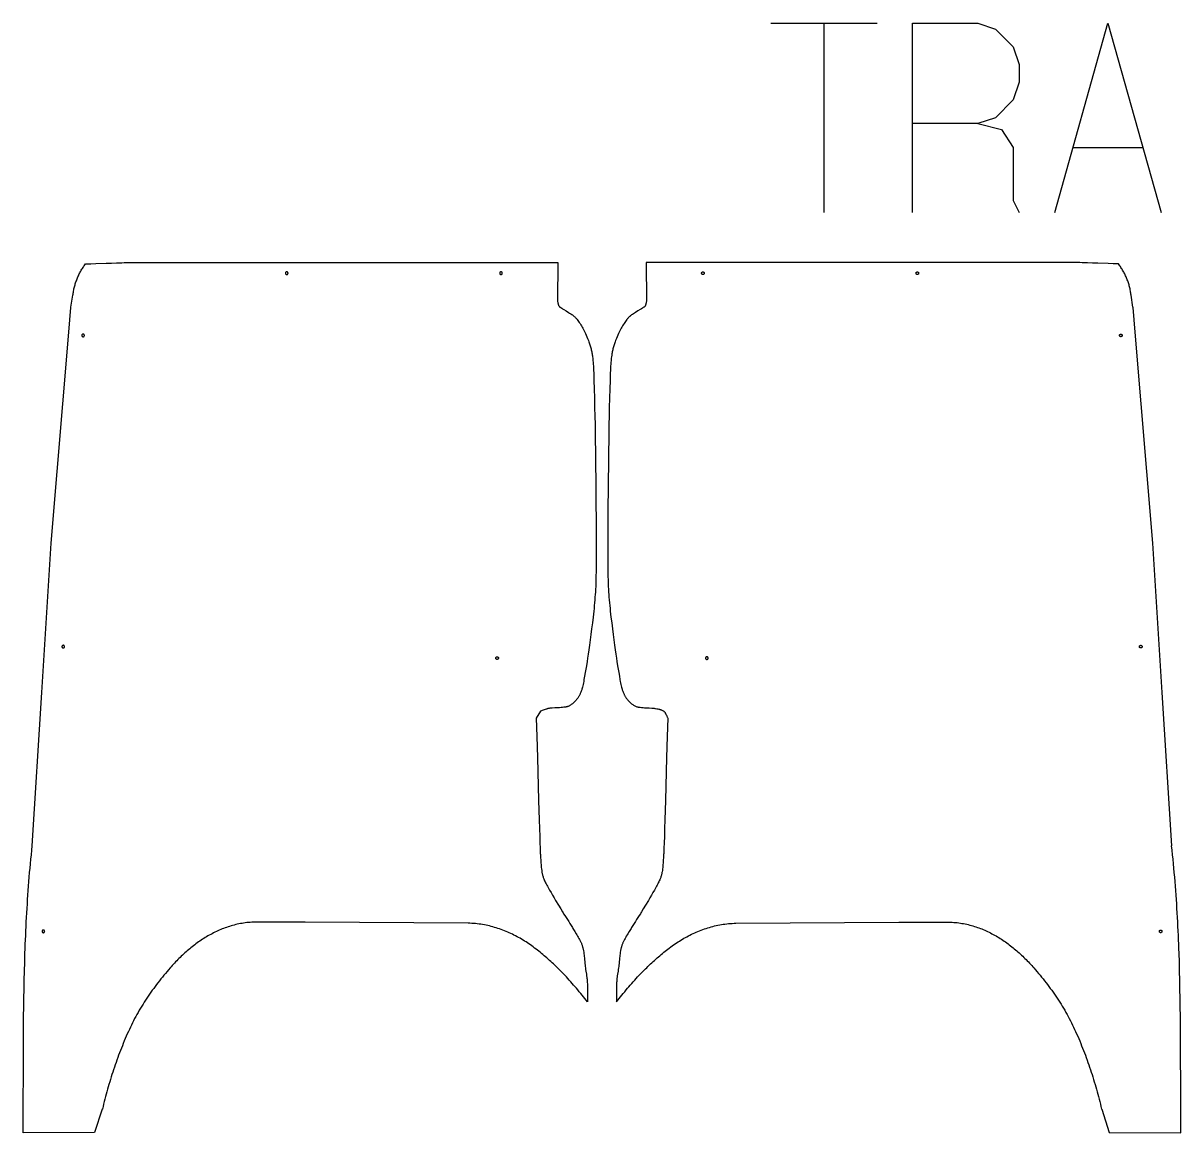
# Model space of a CAD drawing. Extents: x 149 to 7488, y 13 to 7902.
# Drawn here: x 540 to 2288, y 1895 to 3571 of the extents above; entities that cross this region are included whole.
import ezdxf

# ---------------------------------------------------------------- set-up
doc = ezdxf.new("R2010")
doc.units = 0
doc.layers.add('Default Layer', color=1, linetype='CONTINUOUS')

msp = doc.modelspace()

# ---------------------------------------------------------------- linework, layer by layer
at = {"layer": 'Default Layer'}
for points in [[(1668.9, 3571), (1829.7, 3571)], [(1749.3, 3571), (1749.3, 3285.2)], [(1883.2, 3285.2), (1883.2, 3571), (1981.5, 3571), (2008.3, 3562), (2035.1, 3535.2), (2044, 3508.5), (2044, 3481.7), (2035.1, 3454.9), (2008.3, 3428.1), (1981.5, 3419.2), (1883.2, 3419.2)], [(2097.6, 3285.2), (2177.9, 3571), (2258.3, 3285.2)], [(1981.5, 3419.2), (2017.2, 3410.2), (2035.1, 3383.4), (2035.1, 3303.1), (2044, 3285.2)], [(2124.4, 3383.4), (2231.5, 3383.4)]]:
    msp.add_lwpolyline(points, dxfattribs=at)
for points in [[(1392.2, 2092.8), (1390.2, 2095.4), (1388.2, 2098.1), (1386.2, 2100.6), (1384.2, 2103.2), (1382.1, 2105.8), (1380, 2108.3), (1377.9, 2110.9), (1375.8, 2113.4), (1373.7, 2115.9), (1371.5, 2118.4), (1369.4, 2120.9), (1367.2, 2123.4), (1364.9, 2125.8), (1362.7, 2128.3), (1360.5, 2130.7), (1358.2, 2133.1), (1354.5, 2137), (1350.7, 2140.8), (1348.8, 2142.7), (1346.9, 2144.6), (1345, 2146.5), (1343, 2148.3), (1341.1, 2150.2), (1339.1, 2152), (1337.2, 2153.8), (1335.2, 2155.6), (1333.2, 2157.4), (1331.2, 2159.2), (1329.2, 2161), (1327.2, 2162.7), (1325.1, 2164.4), (1323.1, 2166.1), (1321, 2167.8), (1318.9, 2169.5), (1316.8, 2171.1), (1314.7, 2172.7), (1312.6, 2174.3), (1310.5, 2175.9), (1308.3, 2177.4), (1306.2, 2179), (1304, 2180.5), (1301.8, 2181.9), (1299.6, 2183.4), (1297.4, 2184.8), (1295.1, 2186.2), (1292.9, 2187.5), (1290.6, 2188.9), (1288.3, 2190.2), (1286, 2191.4), (1283.7, 2192.7), (1281.4, 2193.9), (1279.1, 2195), (1276.7, 2196.2), (1274.3, 2197.3), (1271.9, 2198.3), (1269.5, 2199.4), (1267.1, 2200.4), (1264.7, 2201.3), (1262.2, 2202.2), (1259.7, 2203.1), (1257.2, 2204), (1254.7, 2204.8), (1252.2, 2205.5), (1249.7, 2206.3), (1247.1, 2206.9), (1244.5, 2207.6), (1241.9, 2208.2), (1239.3, 2208.7), (1236.7, 2209.2), (1234, 2209.7), (1231.4, 2210.1), (1228.7, 2210.5), (1226, 2210.8), (1223.2, 2211.1), (1220.5, 2211.3), (1217.7, 2211.5), (1214.9, 2211.6), (1212.1, 2211.7), (1212.1, 2212), (966.2, 2213.5), (895.5, 2213.5), (893, 2213.5), (890.5, 2213.4), (888, 2213.4), (885.5, 2213.2), (883, 2213), (880.6, 2212.8), (878.1, 2212.6), (875.7, 2212.2), (873.3, 2211.9), (870.9, 2211.5), (868.5, 2211.1), (866.1, 2210.6), (863.7, 2210.1), (861.4, 2209.6), (859.1, 2209), (856.7, 2208.3), (854.4, 2207.7), (852.1, 2207), (849.9, 2206.3), (847.6, 2205.5), (845.4, 2204.7), (843.1, 2203.8), (840.9, 2203), (838.7, 2202.1), (836.5, 2201.1), (834.3, 2200.1), (832.1, 2199.1), (830, 2198.1), (827.9, 2197), (825.7, 2195.9), (823.6, 2194.8), (821.5, 2193.7), (819.5, 2192.5), (817.4, 2191.3), (815.3, 2190), (813.3, 2188.7), (811.3, 2187.5), (809.3, 2186.1), (807.3, 2184.8), (805.3, 2183.4), (803.3, 2182), (801.4, 2180.6), (799.5, 2179.1), (797.5, 2177.7), (795.6, 2176.2), (793.8, 2174.7), (791.9, 2173.1), (790, 2171.6), (788.2, 2170), (786.4, 2168.4), (784.5, 2166.8), (782.7, 2165.2), (781, 2163.5), (779.2, 2161.8), (777.4, 2160.1), (775.7, 2158.4), (774, 2156.7), (772.3, 2155), (770.6, 2153.2), (768.9, 2151.5), (767.3, 2149.7), (765.6, 2147.9), (764, 2146.1), (762.4, 2144.2), (760, 2141.5), (757.7, 2138.8), (755.3, 2136), (753, 2133.2), (750.7, 2130.4), (748.5, 2127.6), (746.2, 2124.8), (744, 2121.9), (741.8, 2119.1), (739.6, 2116.2), (737.5, 2113.3), (735.4, 2110.4), (733.3, 2107.4), (731.2, 2104.5), (729.2, 2101.5), (727.2, 2098.5), (725.2, 2095.5), (723.3, 2092.5), (721.4, 2089.5), (719.5, 2086.4), (717.6, 2083.3), (715.8, 2080.2), (714, 2077.1), (712.2, 2074), (710.5, 2070.8), (708.8, 2067.6), (707.1, 2064.4), (705.5, 2061.2), (703.9, 2058), (702.3, 2054.7), (700.8, 2051.4), (699.3, 2048.1), (697.7, 2044.6), (696.2, 2041), (694.7, 2037.5), (693.2, 2033.9), (691.7, 2030.3), (690.2, 2026.7), (688.8, 2023.1), (687.4, 2019.5), (686, 2015.9), (684.6, 2012.3), (683.3, 2008.7), (682, 2005.1), (680.7, 2001.4), (679.4, 1997.8), (678.2, 1994.1), (676.9, 1990.5), (675.7, 1986.8), (674.5, 1983.2), (673.4, 1979.5), (672.2, 1975.8), (671.1, 1972.1), (670, 1968.4), (668.9, 1964.7), (667.9, 1961), (666.8, 1957.3), (665.8, 1953.5), (664.8, 1949.8), (663.9, 1946.1), (662.9, 1942.3), (662, 1938.6), (661.1, 1934.8), (660.2, 1931), (660, 1931.1), (648.4, 1895.5), (540.5, 1895.1), (540.6, 1908.7), (540.6, 1922.3), (540.7, 1949.4), (540.8, 1976.5), (540.8, 2003.6), (540.9, 2017.2), (540.9, 2030.8), (541, 2044.3), (541.1, 2057.9), (541.2, 2071.5), (541.4, 2085), (541.6, 2098.6), (541.8, 2112.1), (542.1, 2125.7), (542.4, 2139.2), (542.8, 2152.8), (543.2, 2166.3), (543.4, 2173.1), (543.7, 2179.9), (544, 2186.6), (544.3, 2193.4), (544.6, 2200.2), (544.9, 2207), (545.2, 2213.7), (545.6, 2220.5), (546, 2227.3), (546.4, 2234), (546.8, 2240.8), (547.2, 2247.6), (547.7, 2254.3), (548.2, 2261.1), (548.7, 2267.8), (549.2, 2274.6), (549.7, 2281.4), (550.3, 2288.1), (550.9, 2294.9), (551.6, 2301.6), (552.2, 2308.4), (552.9, 2315.1), (553.6, 2321.9), (554.3, 2328.7), (554.2, 2328.7), (568.7, 2560.3), (583, 2785.5), (609.2, 3104.1), (612.7, 3141.7), (612.7, 3142.3), (615.6, 3160), (615.8, 3161.6), (616, 3163.2), (616.3, 3164.8), (616.5, 3166.4), (616.8, 3168), (617.2, 3169.5), (617.5, 3171.1), (617.9, 3172.7), (618.3, 3174.2), (618.8, 3175.8), (619.2, 3177.3), (619.7, 3178.8), (620.2, 3180.4), (620.8, 3181.9), (621.3, 3183.4), (621.9, 3184.9), (622.5, 3186.4), (623.2, 3187.9), (623.8, 3189.3), (624.5, 3190.8), (625.2, 3192.2), (626, 3193.7), (626.7, 3195.1), (627.5, 3196.5), (628.3, 3197.9), (629.1, 3199.3), (630, 3200.6), (630.9, 3202), (631.8, 3203.3), (632.7, 3204.7), (633.6, 3206), (634.6, 3207.3), (642.4, 3207.5), (650.2, 3207.8), (665.8, 3208.5), (673.6, 3208.7), (681.4, 3209), (689.2, 3209.2), (693.2, 3209.3), (697.1, 3209.4), (702.8, 3209.4), (712, 3209.5), (724.2, 3209.5), (739.2, 3209.5), (775.8, 3209.5), (819.1, 3209.5), (914.1, 3209.4), (960.3, 3209.4), (1001.6, 3209.4), (1306.2, 3209.4), (1347.7, 3209.4), (1347, 3151.7), (1347.1, 3151.2), (1347.3, 3150.7), (1347.5, 3149.5), (1347.7, 3148.4), (1348, 3147.3), (1348.1, 3146.7), (1348.3, 3146.2), (1348.4, 3145.6), (1348.6, 3145.1), (1348.8, 3144.6), (1349.1, 3144.1), (1349.4, 3143.6), (1349.7, 3143.2), (1349.9, 3142.9), (1350.2, 3142.7), (1350.6, 3142.3), (1351, 3142), (1352.1, 3141.3), (1353.4, 3140.4), (1354.8, 3139.5), (1356.5, 3138.5), (1360, 3136.4), (1363.6, 3134.2), (1365.3, 3133.2), (1367, 3132.2), (1368.5, 3131.2), (1369.8, 3130.3), (1370.4, 3129.9), (1370.9, 3129.6), (1371.3, 3129.2), (1371.7, 3128.9), (1372.4, 3128.2), (1373.1, 3127.6), (1373.7, 3126.9), (1374.3, 3126.2), (1375, 3125.5), (1375.6, 3124.8), (1376.2, 3124.1), (1376.7, 3123.4), (1377.9, 3121.9), (1379, 3120.3), (1380, 3118.8), (1381.1, 3117.2), (1382.1, 3115.6), (1383.2, 3113.9), (1384.3, 3112), (1385.4, 3110.1), (1386.4, 3108.1), (1387.4, 3106.1), (1388.4, 3104.1), (1389.4, 3102.1), (1390.3, 3099.9), (1391.4, 3097.4), (1392.5, 3094.5), (1393.7, 3091.5), (1394.3, 3089.9), (1394.9, 3088.3), (1395.4, 3086.7), (1396, 3085.1), (1396.5, 3083.5), (1396.9, 3082), (1397.4, 3080.4), (1397.7, 3079), (1398.1, 3077.5), (1398.4, 3076.1), (1398.7, 3074.7), (1399, 3073.2), (1399.2, 3071.7), (1399.5, 3070.3), (1399.7, 3068.8), (1399.9, 3067.3), (1400.2, 3064.4), (1400.5, 3061.5), (1400.8, 3058.5), (1401.1, 3055.6), (1401.2, 3053.6), (1401.4, 3050.7), (1401.5, 3046.9), (1401.7, 3042.3), (1402.1, 3031.4), (1402.5, 3018.6), (1402.9, 3004.8), (1403.2, 2990.7), (1403.6, 2977.2), (1403.8, 2964.9), (1404.1, 2947.1), (1404.4, 2918.6), (1404.6, 2901.4), (1404.8, 2882.8), (1405, 2863.3), (1405.2, 2843.3), (1405.3, 2823.1), (1405.4, 2803.3), (1405.5, 2784.3), (1405.5, 2775.2), (1405.5, 2766.4), (1405.4, 2758), (1405.4, 2750.1), (1405.3, 2742.8), (1405.2, 2735.9), (1405.1, 2729.7), (1404.9, 2724.2), (1404.8, 2719.4), (1404.7, 2717.3), (1404.6, 2715.4), (1404.3, 2711.7), (1404.1, 2707.9), (1403.7, 2703.9), (1403.4, 2699.9), (1403, 2695.7), (1402.6, 2691.5), (1402.2, 2687.2), (1401.7, 2682.8), (1401.2, 2678.4), (1400.7, 2674), (1399.7, 2665.2), (1398.6, 2656.4), (1397.5, 2647.9), (1396.4, 2639.7), (1395.3, 2631.8), (1394.3, 2624.6), (1393.4, 2617.9), (1392.5, 2612.1), (1391.8, 2607.1), (1390.7, 2600.3), (1389.9, 2595.4), (1389, 2590.2), (1388.1, 2584.8), (1387.1, 2579.6), (1386.6, 2577), (1386.1, 2574.6), (1385.7, 2572.3), (1385.2, 2570.2), (1384.8, 2568.3), (1384.4, 2566.7), (1384, 2565.3), (1383.6, 2564.2), (1383, 2562.3), (1382.3, 2560.5), (1381.9, 2559.6), (1381.5, 2558.6), (1381.1, 2557.7), (1380.7, 2556.8), (1380.2, 2556), (1379.8, 2555.1), (1379.3, 2554.2), (1378.8, 2553.4), (1378.2, 2552.5), (1377.7, 2551.7), (1377.1, 2550.9), (1376.5, 2550.2), (1375.9, 2549.4), (1375.2, 2548.6), (1374.5, 2547.8), (1373.7, 2547), (1373, 2546.2), (1372.2, 2545.5), (1371.4, 2544.7), (1370.5, 2543.9), (1369.6, 2543.2), (1368.7, 2542.5), (1367.8, 2541.8), (1366.9, 2541.2), (1365.9, 2540.6), (1365, 2540.1), (1364, 2539.6), (1363, 2539.1), (1362.4, 2538.9), (1361.8, 2538.7), (1361.1, 2538.5), (1360.3, 2538.4), (1359.5, 2538.2), (1358.6, 2538.1), (1357.7, 2537.9), (1356.7, 2537.8), (1354.6, 2537.6), (1352.4, 2537.4), (1350.1, 2537.2), (1347.7, 2537), (1343.2, 2536.8), (1339, 2536.5), (1337.2, 2536.4), (1335.6, 2536.3), (1334.3, 2536.1), (1333.8, 2536), (1333.4, 2536), (1332.6, 2535.8), (1331.8, 2535.6), (1331, 2535.4), (1330.3, 2535.1), (1328.7, 2534.6), (1327.2, 2534.1), (1324.2, 2533), (1322.7, 2532.5), (1321.2, 2532), (1315.1, 2521.6), (1315.9, 2493.5), (1316.8, 2462.1), (1318.6, 2397.1), (1319.4, 2367.7), (1319.8, 2354.6), (1320.2, 2342.9), (1320.5, 2332.9), (1320.8, 2324.9), (1321, 2319), (1321.1, 2316.9), (1321.2, 2315.5), (1321.4, 2313.3), (1321.5, 2311.1), (1321.8, 2306.8), (1322.1, 2302.4), (1322.2, 2300.2), (1322.4, 2298), (1322.6, 2295.9), (1322.9, 2293.7), (1323.2, 2291.5), (1323.5, 2289.4), (1323.7, 2288.3), (1323.9, 2287.3), (1324.2, 2286.2), (1324.4, 2285.2), (1324.7, 2284.1), (1325, 2283.1), (1325.3, 2282), (1325.6, 2281), (1326, 2279.9), (1326.5, 2278.7), (1327.1, 2277.4), (1327.7, 2275.9), (1328.4, 2274.4), (1329.2, 2272.8), (1330.1, 2271.1), (1331, 2269.4), (1332, 2267.6), (1333, 2265.7), (1335.1, 2261.8), (1337.4, 2257.9), (1339.7, 2253.9), (1342, 2250), (1344.3, 2246.1), (1348.6, 2239), (1352.1, 2233.2), (1354.6, 2229.1), (1355.5, 2227.6), (1356.4, 2226.1), (1358.3, 2223.2), (1360.2, 2220.2), (1362.1, 2217.3), (1364, 2214.4), (1365.9, 2211.4), (1367.7, 2208.5), (1368.6, 2207), (1369.5, 2205.5), (1370.4, 2203.9), (1371.4, 2202.4), (1373.4, 2199.1), (1375.4, 2195.8), (1376.5, 2194.1), (1377.5, 2192.3), (1378.5, 2190.6), (1379.5, 2188.8), (1380.5, 2187), (1381.4, 2185.1), (1382.3, 2183.3), (1382.7, 2182.4), (1383.1, 2181.5), (1383.4, 2180.5), (1383.8, 2179.6), (1384.1, 2178.7), (1384.5, 2177.7), (1384.8, 2176.8), (1385, 2175.8), (1385.3, 2174.9), (1385.5, 2173.9), (1385.8, 2172.9), (1386, 2171.9), (1386.2, 2170.9), (1386.4, 2169.9), (1386.7, 2167.8), (1387, 2165.7), (1387.3, 2163.6), (1387.5, 2161.5), (1387.7, 2159.3), (1387.9, 2157.2), (1388.3, 2152.9), (1388.5, 2150.7), (1388.7, 2148.6), (1389, 2146.5), (1389.2, 2144.4), (1389.6, 2141.9), (1390, 2139.5), (1390.8, 2134.6), (1391.1, 2132.2), (1391.5, 2129.7), (1391.6, 2128.5), (1391.7, 2127.3), (1391.9, 2126.1), (1392, 2124.8), (1392, 2123.5), (1392.1, 2122), (1392.2, 2120.4), (1392.2, 2118.6), (1392.2, 2114.6), (1392.2, 2110.4), (1392.2, 2101.4), (1392.2, 2097), (1392.2, 2092.8)], [(1436.3, 2092.8), (1438.3, 2095.4), (1440.3, 2098.1), (1442.3, 2100.6), (1444.4, 2103.2), (1446.4, 2105.8), (1448.5, 2108.3), (1450.6, 2110.9), (1452.7, 2113.4), (1454.9, 2115.9), (1457, 2118.4), (1459.2, 2120.9), (1461.4, 2123.4), (1463.6, 2125.8), (1465.8, 2128.3), (1468.1, 2130.7), (1470.4, 2133.1), (1474.1, 2137), (1477.9, 2140.8), (1479.7, 2142.7), (1481.7, 2144.6), (1483.6, 2146.5), (1485.5, 2148.3), (1487.4, 2150.2), (1489.4, 2152), (1491.4, 2153.8), (1493.3, 2155.6), (1495.3, 2157.4), (1497.3, 2159.2), (1499.4, 2161), (1501.4, 2162.7), (1503.4, 2164.4), (1505.5, 2166.1), (1507.5, 2167.8), (1509.6, 2169.5), (1511.7, 2171.1), (1513.8, 2172.7), (1515.9, 2174.3), (1518.1, 2175.9), (1520.2, 2177.4), (1522.4, 2179), (1524.6, 2180.5), (1526.8, 2181.9), (1529, 2183.4), (1531.2, 2184.8), (1533.4, 2186.2), (1535.7, 2187.5), (1537.9, 2188.9), (1540.2, 2190.2), (1542.5, 2191.4), (1544.8, 2192.7), (1547.1, 2193.9), (1549.5, 2195), (1551.8, 2196.2), (1554.2, 2197.3), (1556.6, 2198.3), (1559, 2199.4), (1561.4, 2200.4), (1563.9, 2201.3), (1566.3, 2202.2), (1568.8, 2203.1), (1571.3, 2204), (1573.8, 2204.8), (1576.3, 2205.5), (1578.9, 2206.3), (1581.4, 2206.9), (1584, 2207.6), (1586.6, 2208.2), (1589.2, 2208.7), (1591.9, 2209.2), (1594.5, 2209.7), (1597.2, 2210.1), (1599.9, 2210.5), (1602.6, 2210.8), (1605.3, 2211.1), (1608.1, 2211.3), (1610.8, 2211.5), (1613.6, 2211.6), (1616.4, 2211.7), (1616.4, 2212), (1862.3, 2213.5), (1933.1, 2213.5), (1935.6, 2213.5), (1938.1, 2213.4), (1940.6, 2213.4), (1943.1, 2213.2), (1945.5, 2213), (1948, 2212.8), (1950.4, 2212.6), (1952.9, 2212.2), (1955.3, 2211.9), (1957.7, 2211.5), (1960.1, 2211.1), (1962.4, 2210.6), (1964.8, 2210.1), (1967.2, 2209.6), (1969.5, 2209), (1971.8, 2208.3), (1974.1, 2207.7), (1976.4, 2207), (1978.7, 2206.3), (1980.9, 2205.5), (1983.2, 2204.7), (1985.4, 2203.8), (1987.7, 2203), (1989.9, 2202.1), (1992.1, 2201.1), (1994.2, 2200.1), (1996.4, 2199.1), (1998.6, 2198.1), (2000.7, 2197), (2002.8, 2195.9), (2004.9, 2194.8), (2007, 2193.7), (2009.1, 2192.5), (2011.2, 2191.3), (2013.2, 2190), (2015.2, 2188.7), (2017.3, 2187.5), (2019.3, 2186.1), (2021.3, 2184.8), (2023.2, 2183.4), (2025.2, 2182), (2027.2, 2180.6), (2029.1, 2179.1), (2031, 2177.7), (2032.9, 2176.2), (2034.8, 2174.7), (2036.7, 2173.1), (2038.5, 2171.6), (2040.4, 2170), (2042.2, 2168.4), (2044, 2166.8), (2045.8, 2165.2), (2047.6, 2163.5), (2049.3, 2161.8), (2051.1, 2160.1), (2052.8, 2158.4), (2054.6, 2156.7), (2056.3, 2155), (2057.9, 2153.2), (2059.6, 2151.5), (2061.3, 2149.7), (2062.9, 2147.9), (2064.5, 2146.1), (2066.2, 2144.2), (2068.5, 2141.5), (2070.9, 2138.8), (2073.2, 2136), (2075.5, 2133.2), (2077.8, 2130.4), (2080.1, 2127.6), (2082.3, 2124.8), (2084.6, 2121.9), (2086.7, 2119.1), (2088.9, 2116.2), (2091, 2113.3), (2093.2, 2110.4), (2095.3, 2107.4), (2097.3, 2104.5), (2099.3, 2101.5), (2101.3, 2098.5), (2103.3, 2095.5), (2105.3, 2092.5), (2107.2, 2089.5), (2109.1, 2086.4), (2110.9, 2083.3), (2112.8, 2080.2), (2114.6, 2077.1), (2116.3, 2074), (2118, 2070.8), (2119.7, 2067.6), (2121.4, 2064.4), (2123, 2061.2), (2124.6, 2058), (2126.2, 2054.7), (2127.7, 2051.4), (2129.2, 2048.1), (2130.8, 2044.6), (2132.4, 2041), (2133.9, 2037.5), (2135.4, 2033.9), (2136.9, 2030.3), (2138.3, 2026.7), (2139.7, 2023.1), (2141.2, 2019.5), (2142.5, 2015.9), (2143.9, 2012.3), (2145.2, 2008.7), (2146.6, 2005.1), (2147.9, 2001.4), (2149.1, 1997.8), (2150.4, 1994.1), (2151.6, 1990.5), (2152.8, 1986.8), (2154, 1983.2), (2155.2, 1979.5), (2156.3, 1975.8), (2157.4, 1972.1), (2158.5, 1968.4), (2159.6, 1964.7), (2160.7, 1961), (2161.7, 1957.3), (2162.7, 1953.5), (2163.7, 1949.8), (2164.7, 1946.1), (2165.6, 1942.3), (2166.6, 1938.6), (2167.5, 1934.8), (2168.4, 1931), (2168.6, 1931.1), (2180.1, 1895.5), (2288.1, 1895.1), (2288, 1908.7), (2287.9, 1922.3), (2287.8, 1949.4), (2287.8, 1976.5), (2287.7, 2003.6), (2287.7, 2017.2), (2287.6, 2030.8), (2287.5, 2044.3), (2287.4, 2057.9), (2287.3, 2071.5), (2287.2, 2085), (2287, 2098.6), (2286.7, 2112.1), (2286.5, 2125.7), (2286.1, 2139.2), (2285.8, 2152.8), (2285.3, 2166.3), (2285.1, 2173.1), (2284.8, 2179.9), (2284.6, 2186.6), (2284.3, 2193.4), (2284, 2200.2), (2283.7, 2207), (2283.3, 2213.7), (2283, 2220.5), (2282.6, 2227.3), (2282.2, 2234), (2281.8, 2240.8), (2281.3, 2247.6), (2280.9, 2254.3), (2280.4, 2261.1), (2279.9, 2267.8), (2279.3, 2274.6), (2278.8, 2281.4), (2278.2, 2288.1), (2277.6, 2294.9), (2277, 2301.6), (2276.3, 2308.4), (2275.7, 2315.1), (2275, 2321.9), (2274.2, 2328.7), (2274.4, 2328.7), (2259.8, 2560.3), (2245.6, 2785.5), (2219.3, 3104.1), (2215.9, 3141.7), (2215.8, 3142.3), (2213, 3160), (2212.8, 3161.6), (2212.5, 3163.2), (2212.3, 3164.8), (2212, 3166.4), (2211.7, 3168), (2211.4, 3169.5), (2211, 3171.1), (2210.6, 3172.7), (2210.2, 3174.2), (2209.8, 3175.8), (2209.3, 3177.3), (2208.8, 3178.8), (2208.3, 3180.4), (2207.8, 3181.9), (2207.2, 3183.4), (2206.6, 3184.9), (2206, 3186.4), (2205.4, 3187.9), (2204.7, 3189.3), (2204, 3190.8), (2203.3, 3192.2), (2202.6, 3193.7), (2201.8, 3195.1), (2201, 3196.5), (2200.2, 3197.9), (2199.4, 3199.3), (2198.6, 3200.6), (2197.7, 3202), (2196.8, 3203.3), (2195.9, 3204.7), (2194.9, 3206), (2193.9, 3207.3), (2186.1, 3207.5), (2178.3, 3207.8), (2162.7, 3208.5), (2154.9, 3208.7), (2147.1, 3209), (2139.3, 3209.2), (2135.4, 3209.3), (2131.5, 3209.4), (2125.8, 3209.4), (2116.6, 3209.5), (2104.3, 3209.5), (2089.4, 3209.5), (2052.7, 3209.5), (2009.5, 3209.5), (1914.4, 3209.4), (1868.3, 3209.4), (1826.9, 3209.4), (1522.3, 3209.4), (1480.8, 3209.4), (1481.6, 3151.7), (1481.4, 3151.2), (1481.3, 3150.7), (1481, 3149.5), (1480.8, 3148.4), (1480.6, 3147.3), (1480.4, 3146.7), (1480.3, 3146.2), (1480.1, 3145.6), (1479.9, 3145.1), (1479.7, 3144.6), (1479.5, 3144.1), (1479.2, 3143.6), (1478.9, 3143.2), (1478.7, 3142.9), (1478.4, 3142.7), (1478, 3142.3), (1477.6, 3142), (1476.5, 3141.3), (1475.2, 3140.4), (1473.7, 3139.5), (1472.1, 3138.5), (1468.6, 3136.4), (1464.9, 3134.2), (1463.2, 3133.2), (1461.6, 3132.2), (1460.1, 3131.2), (1458.8, 3130.3), (1458.2, 3129.9), (1457.7, 3129.6), (1457.2, 3129.2), (1456.8, 3128.9), (1456.1, 3128.2), (1455.5, 3127.6), (1454.8, 3126.9), (1454.2, 3126.2), (1453.6, 3125.5), (1453, 3124.8), (1452.4, 3124.1), (1451.8, 3123.4), (1450.7, 3121.9), (1449.6, 3120.3), (1448.5, 3118.8), (1447.5, 3117.2), (1446.4, 3115.6), (1445.4, 3113.9), (1444.3, 3112), (1443.2, 3110.1), (1442.1, 3108.1), (1441.1, 3106.1), (1440.1, 3104.1), (1439.2, 3102.1), (1438.2, 3099.9), (1437.2, 3097.4), (1436, 3094.5), (1434.8, 3091.5), (1434.2, 3089.9), (1433.7, 3088.3), (1433.1, 3086.7), (1432.6, 3085.1), (1432.1, 3083.5), (1431.6, 3082), (1431.2, 3080.4), (1430.8, 3079), (1430.5, 3077.5), (1430.1, 3076.1), (1429.8, 3074.7), (1429.6, 3073.2), (1429.3, 3071.7), (1429.1, 3070.3), (1428.9, 3068.8), (1428.7, 3067.3), (1428.3, 3064.4), (1428, 3061.5), (1427.7, 3058.5), (1427.5, 3055.6), (1427.3, 3053.6), (1427.2, 3050.7), (1427, 3046.9), (1426.8, 3042.3), (1426.5, 3031.4), (1426.1, 3018.6), (1425.7, 3004.8), (1425.3, 2990.7), (1425, 2977.2), (1424.8, 2964.9), (1424.5, 2947.1), (1424.1, 2918.6), (1423.9, 2901.4), (1423.7, 2882.8), (1423.5, 2863.3), (1423.3, 2843.3), (1423.2, 2823.1), (1423.1, 2803.3), (1423.1, 2784.3), (1423.1, 2775.2), (1423.1, 2766.4), (1423.1, 2758), (1423.2, 2750.1), (1423.2, 2742.8), (1423.3, 2735.9), (1423.5, 2729.7), (1423.6, 2724.2), (1423.8, 2719.4), (1423.9, 2717.3), (1424, 2715.4), (1424.2, 2711.7), (1424.5, 2707.9), (1424.8, 2703.9), (1425.1, 2699.9), (1425.5, 2695.7), (1425.9, 2691.5), (1426.4, 2687.2), (1426.8, 2682.8), (1427.3, 2678.4), (1427.8, 2674), (1428.9, 2665.2), (1429.9, 2656.4), (1431, 2647.9), (1432.1, 2639.7), (1433.2, 2631.8), (1434.2, 2624.6), (1435.2, 2617.9), (1436, 2612.1), (1436.8, 2607.1), (1437.8, 2600.3), (1438.6, 2595.4), (1439.5, 2590.2), (1440.5, 2584.8), (1441.4, 2579.6), (1441.9, 2577), (1442.4, 2574.6), (1442.9, 2572.3), (1443.3, 2570.2), (1443.8, 2568.3), (1444.2, 2566.7), (1444.6, 2565.3), (1444.9, 2564.2), (1445.6, 2562.3), (1446.3, 2560.5), (1446.7, 2559.6), (1447, 2558.6), (1447.5, 2557.7), (1447.9, 2556.8), (1448.3, 2556), (1448.8, 2555.1), (1449.3, 2554.2), (1449.8, 2553.4), (1450.3, 2552.5), (1450.9, 2551.7), (1451.5, 2550.9), (1452.1, 2550.2), (1452.7, 2549.4), (1453.4, 2548.6), (1454.1, 2547.8), (1454.8, 2547), (1455.6, 2546.2), (1456.4, 2545.5), (1457.2, 2544.7), (1458, 2543.9), (1458.9, 2543.2), (1459.8, 2542.5), (1460.7, 2541.8), (1461.7, 2541.2), (1462.6, 2540.6), (1463.6, 2540.1), (1464.6, 2539.6), (1465.6, 2539.1), (1466.1, 2538.9), (1466.7, 2538.7), (1467.4, 2538.5), (1468.2, 2538.4), (1469, 2538.2), (1469.9, 2538.1), (1470.9, 2537.9), (1471.9, 2537.8), (1474, 2537.6), (1476.2, 2537.4), (1478.5, 2537.2), (1480.8, 2537), (1485.4, 2536.8), (1489.5, 2536.5), (1491.4, 2536.4), (1492.9, 2536.3), (1494.2, 2536.1), (1494.7, 2536), (1495.2, 2536), (1496.8, 2535.6), (1498.4, 2535.3), (1500.1, 2535), (1500.9, 2534.8), (1501.7, 2534.6), (1502.5, 2534.3), (1503.2, 2534.1), (1504, 2533.8), (1504.7, 2533.5), (1505.4, 2533.2), (1506.1, 2532.8), (1506.8, 2532.4), (1507.4, 2532), (1507.7, 2531.7), (1507.9, 2531.5), (1508.4, 2530.9), (1508.9, 2530.4), (1509.4, 2529.8), (1509.8, 2529.1), (1510.1, 2528.5), (1510.5, 2527.8), (1510.8, 2527.1), (1511.5, 2525.7), (1512.1, 2524.3), (1512.4, 2523.6), (1512.8, 2522.9), (1513.1, 2522.3), (1513.5, 2521.6), (1512.7, 2493.5), (1511.8, 2462.1), (1510, 2397.1), (1509.1, 2367.7), (1508.7, 2354.6), (1508.4, 2342.9), (1508, 2332.9), (1507.8, 2324.9), (1507.5, 2319), (1507.4, 2316.9), (1507.3, 2315.5), (1507.2, 2313.3), (1507, 2311.1), (1506.8, 2306.8), (1506.5, 2302.4), (1506.3, 2300.2), (1506.1, 2298), (1505.9, 2295.9), (1505.7, 2293.7), (1505.4, 2291.5), (1505, 2289.4), (1504.8, 2288.3), (1504.6, 2287.3), (1504.4, 2286.2), (1504.1, 2285.2), (1503.9, 2284.1), (1503.6, 2283.1), (1503.3, 2282), (1502.9, 2281), (1502.5, 2279.9), (1502.1, 2278.7), (1501.5, 2277.4), (1500.8, 2275.9), (1500.1, 2274.4), (1499.3, 2272.8), (1498.5, 2271.1), (1497.5, 2269.4), (1496.6, 2267.6), (1495.6, 2265.7), (1493.4, 2261.8), (1491.2, 2257.9), (1488.9, 2253.9), (1486.6, 2250), (1484.3, 2246.1), (1480, 2239), (1476.4, 2233.2), (1474, 2229.1), (1473.1, 2227.6), (1472.2, 2226.1), (1470.3, 2223.2), (1468.4, 2220.2), (1466.5, 2217.3), (1464.6, 2214.4), (1462.7, 2211.4), (1460.8, 2208.5), (1459.9, 2207), (1459, 2205.5), (1458.1, 2203.9), (1457.2, 2202.4), (1455.2, 2199.1), (1453.1, 2195.8), (1452.1, 2194.1), (1451, 2192.3), (1450, 2190.6), (1449, 2188.8), (1448.1, 2187), (1447.1, 2185.1), (1446.3, 2183.3), (1445.9, 2182.4), (1445.5, 2181.5), (1445.1, 2180.5), (1444.7, 2179.6), (1444.4, 2178.7), (1444.1, 2177.7), (1443.8, 2176.8), (1443.5, 2175.8), (1443.2, 2174.9), (1443, 2173.9), (1442.8, 2172.9), (1442.6, 2171.9), (1442.4, 2170.9), (1442.2, 2169.9), (1441.8, 2167.8), (1441.5, 2165.7), (1441.3, 2163.6), (1441.1, 2161.5), (1440.8, 2159.3), (1440.6, 2157.2), (1440.3, 2152.9), (1440.1, 2150.7), (1439.8, 2148.6), (1439.6, 2146.5), (1439.3, 2144.4), (1438.9, 2141.9), (1438.6, 2139.5), (1437.8, 2134.6), (1437.4, 2132.2), (1437.1, 2129.7), (1436.9, 2128.5), (1436.8, 2127.3), (1436.7, 2126.1), (1436.6, 2124.8), (1436.5, 2123.5), (1436.4, 2122), (1436.4, 2120.4), (1436.4, 2118.6), (1436.3, 2114.6), (1436.3, 2110.4), (1436.3, 2101.4), (1436.3, 2097), (1436.3, 2092.8)], [(940.3, 3193.4), (940.3, 3193.6), (940.3, 3193.8), (940.2, 3194), (940.1, 3194.2), (940.1, 3194.3), (940, 3194.5), (939.8, 3194.7), (939.7, 3194.8), (939.6, 3194.9), (939.4, 3195), (939.3, 3195.1), (939.1, 3195.2), (938.9, 3195.3), (938.7, 3195.3), (938.5, 3195.4), (938.3, 3195.4), (938.1, 3195.4), (937.9, 3195.3), (937.7, 3195.3), (937.5, 3195.2), (937.3, 3195.1), (937.2, 3195), (937, 3194.9), (936.9, 3194.8), (936.8, 3194.7), (936.6, 3194.5), (936.5, 3194.3), (936.5, 3194.2), (936.4, 3194), (936.3, 3193.8), (936.3, 3193.6), (936.3, 3193.4), (936.3, 3193.2), (936.3, 3193), (936.4, 3192.8), (936.5, 3192.6), (936.5, 3192.4), (936.6, 3192.3), (936.8, 3192.1), (936.9, 3192), (937, 3191.8), (937.2, 3191.7), (937.3, 3191.6), (937.5, 3191.5), (937.7, 3191.5), (937.9, 3191.4), (938.1, 3191.4), (938.3, 3191.4), (938.5, 3191.4), (938.7, 3191.4), (938.9, 3191.5), (939.1, 3191.5), (939.3, 3191.6), (939.4, 3191.7), (939.6, 3191.8), (939.7, 3192), (939.8, 3192.1), (940, 3192.3), (940.1, 3192.4), (940.1, 3192.6), (940.2, 3192.8), (940.3, 3193), (940.3, 3193.2), (940.3, 3193.4)], [(1263.8, 3193.4), (1263.8, 3193.6), (1263.8, 3193.8), (1263.8, 3194), (1263.7, 3194.2), (1263.6, 3194.3), (1263.5, 3194.5), (1263.4, 3194.7), (1263.3, 3194.8), (1263.1, 3194.9), (1263, 3195), (1262.8, 3195.1), (1262.6, 3195.2), (1262.4, 3195.3), (1262.3, 3195.3), (1262.1, 3195.4), (1261.8, 3195.4), (1261.6, 3195.4), (1261.4, 3195.3), (1261.3, 3195.3), (1261.1, 3195.2), (1260.9, 3195.1), (1260.7, 3195), (1260.6, 3194.9), (1260.4, 3194.8), (1260.3, 3194.7), (1260.2, 3194.5), (1260.1, 3194.3), (1260, 3194.2), (1259.9, 3194), (1259.9, 3193.8), (1259.9, 3193.6), (1259.8, 3193.4), (1259.9, 3193.2), (1259.9, 3193), (1259.9, 3192.8), (1260, 3192.6), (1260.1, 3192.4), (1260.2, 3192.3), (1260.3, 3192.1), (1260.4, 3192), (1260.6, 3191.8), (1260.7, 3191.7), (1260.9, 3191.6), (1261.1, 3191.5), (1261.3, 3191.5), (1261.4, 3191.4), (1261.6, 3191.4), (1261.8, 3191.4), (1262.1, 3191.4), (1262.3, 3191.4), (1262.4, 3191.5), (1262.6, 3191.5), (1262.8, 3191.6), (1263, 3191.7), (1263.1, 3191.8), (1263.3, 3192), (1263.4, 3192.1), (1263.5, 3192.3), (1263.6, 3192.4), (1263.7, 3192.6), (1263.8, 3192.8), (1263.8, 3193), (1263.8, 3193.2), (1263.8, 3193.4)], [(1564.7, 3193.4), (1564.7, 3193.6), (1564.7, 3193.8), (1564.8, 3194), (1564.9, 3194.2), (1564.9, 3194.3), (1565, 3194.5), (1565.2, 3194.7), (1565.3, 3194.8), (1565.4, 3194.9), (1565.6, 3195), (1565.7, 3195.1), (1565.9, 3195.2), (1566.1, 3195.3), (1566.3, 3195.3), (1566.5, 3195.4), (1566.7, 3195.4), (1566.9, 3195.4), (1567.1, 3195.3), (1567.3, 3195.3), (1567.5, 3195.2), (1567.7, 3195.1), (1567.8, 3195), (1568, 3194.9), (1568.1, 3194.8), (1568.2, 3194.7), (1568.4, 3194.5), (1568.5, 3194.3), (1568.5, 3194.2), (1568.6, 3194), (1568.7, 3193.8), (1568.7, 3193.6), (1568.7, 3193.4), (1568.7, 3193.2), (1568.7, 3193), (1568.6, 3192.8), (1568.5, 3192.6), (1568.5, 3192.4), (1568.4, 3192.3), (1568.2, 3192.1), (1568.1, 3192), (1568, 3191.8), (1567.8, 3191.7), (1567.7, 3191.6), (1567.5, 3191.5), (1567.3, 3191.5), (1567.1, 3191.4), (1566.9, 3191.4), (1566.7, 3191.4), (1566.5, 3191.4), (1566.3, 3191.4), (1566.1, 3191.5), (1565.9, 3191.5), (1565.7, 3191.6), (1565.6, 3191.7), (1565.4, 3191.8), (1565.3, 3192), (1565.2, 3192.1), (1565, 3192.3), (1564.9, 3192.4), (1564.9, 3192.6), (1564.8, 3192.8), (1564.7, 3193), (1564.7, 3193.2), (1564.7, 3193.4)], [(1888.2, 3193.4), (1888.3, 3193.6), (1888.3, 3193.8), (1888.3, 3194), (1888.4, 3194.2), (1888.5, 3194.3), (1888.6, 3194.5), (1888.7, 3194.7), (1888.8, 3194.8), (1889, 3194.9), (1889.1, 3195), (1889.3, 3195.1), (1889.5, 3195.2), (1889.7, 3195.3), (1889.8, 3195.3), (1890, 3195.4), (1890.2, 3195.4), (1890.5, 3195.4), (1890.7, 3195.3), (1890.8, 3195.3), (1891, 3195.2), (1891.2, 3195.1), (1891.4, 3195), (1891.5, 3194.9), (1891.7, 3194.8), (1891.8, 3194.7), (1891.9, 3194.5), (1892, 3194.3), (1892.1, 3194.2), (1892.2, 3194), (1892.2, 3193.8), (1892.2, 3193.6), (1892.2, 3193.4), (1892.2, 3193.2), (1892.2, 3193), (1892.2, 3192.8), (1892.1, 3192.6), (1892, 3192.4), (1891.9, 3192.3), (1891.8, 3192.1), (1891.7, 3192), (1891.5, 3191.8), (1891.4, 3191.7), (1891.2, 3191.6), (1891, 3191.5), (1890.8, 3191.5), (1890.7, 3191.4), (1890.5, 3191.4), (1890.2, 3191.4), (1890, 3191.4), (1889.8, 3191.4), (1889.7, 3191.5), (1889.5, 3191.5), (1889.3, 3191.6), (1889.1, 3191.7), (1889, 3191.8), (1888.8, 3192), (1888.7, 3192.1), (1888.6, 3192.3), (1888.5, 3192.4), (1888.4, 3192.6), (1888.3, 3192.8), (1888.3, 3193), (1888.3, 3193.2), (1888.2, 3193.4)], [(633, 3099.4), (632.9, 3099.6), (632.9, 3099.8), (632.9, 3100), (632.8, 3100.2), (632.7, 3100.3), (632.6, 3100.5), (632.5, 3100.7), (632.4, 3100.8), (632.2, 3100.9), (632.1, 3101), (631.9, 3101.1), (631.7, 3101.2), (631.5, 3101.3), (631.4, 3101.3), (631.2, 3101.4), (631, 3101.4), (630.7, 3101.4), (630.6, 3101.3), (630.4, 3101.3), (630.2, 3101.2), (630, 3101.1), (629.8, 3101), (629.7, 3100.9), (629.5, 3100.8), (629.4, 3100.7), (629.3, 3100.5), (629.2, 3100.3), (629.1, 3100.2), (629, 3100), (629, 3099.8), (629, 3099.6), (629, 3099.4), (629, 3099.2), (629, 3099), (629, 3098.8), (629.1, 3098.6), (629.2, 3098.4), (629.3, 3098.3), (629.4, 3098.1), (629.5, 3098), (629.7, 3097.8), (629.8, 3097.7), (630, 3097.6), (630.2, 3097.5), (630.4, 3097.5), (630.6, 3097.4), (630.7, 3097.4), (631, 3097.4), (631.2, 3097.4), (631.4, 3097.4), (631.5, 3097.5), (631.7, 3097.5), (631.9, 3097.6), (632.1, 3097.7), (632.2, 3097.8), (632.4, 3098), (632.5, 3098.1), (632.6, 3098.3), (632.7, 3098.4), (632.8, 3098.6), (632.9, 3098.8), (632.9, 3099), (632.9, 3099.2), (633, 3099.4)], [(2195.6, 3099.4), (2195.6, 3099.6), (2195.6, 3099.8), (2195.7, 3100), (2195.7, 3100.2), (2195.8, 3100.3), (2195.9, 3100.5), (2196, 3100.7), (2196.2, 3100.8), (2196.3, 3100.9), (2196.5, 3101), (2196.6, 3101.1), (2196.8, 3101.2), (2197, 3101.3), (2197.2, 3101.3), (2197.4, 3101.4), (2197.6, 3101.4), (2197.8, 3101.4), (2198, 3101.3), (2198.2, 3101.3), (2198.4, 3101.2), (2198.5, 3101.1), (2198.7, 3101), (2198.9, 3100.9), (2199, 3100.8), (2199.1, 3100.7), (2199.3, 3100.5), (2199.4, 3100.3), (2199.4, 3100.2), (2199.5, 3100), (2199.6, 3099.8), (2199.6, 3099.6), (2199.6, 3099.4), (2199.6, 3099.2), (2199.6, 3099), (2199.5, 3098.8), (2199.4, 3098.6), (2199.4, 3098.4), (2199.3, 3098.3), (2199.1, 3098.1), (2199, 3098), (2198.9, 3097.8), (2198.7, 3097.7), (2198.5, 3097.6), (2198.4, 3097.5), (2198.2, 3097.5), (2198, 3097.4), (2197.8, 3097.4), (2197.6, 3097.4), (2197.4, 3097.4), (2197.2, 3097.4), (2197, 3097.5), (2196.8, 3097.5), (2196.6, 3097.6), (2196.5, 3097.7), (2196.3, 3097.8), (2196.2, 3098), (2196, 3098.1), (2195.9, 3098.3), (2195.8, 3098.4), (2195.7, 3098.6), (2195.7, 3098.8), (2195.6, 3099), (2195.6, 3099.2), (2195.6, 3099.4)], [(603, 2629.4), (602.9, 2629.6), (602.9, 2629.8), (602.9, 2630), (602.8, 2630.2), (602.7, 2630.3), (602.6, 2630.5), (602.5, 2630.7), (602.4, 2630.8), (602.2, 2630.9), (602.1, 2631), (601.9, 2631.1), (601.7, 2631.2), (601.5, 2631.3), (601.4, 2631.3), (601.2, 2631.4), (601, 2631.4), (600.7, 2631.4), (600.6, 2631.3), (600.4, 2631.3), (600.2, 2631.2), (600, 2631.1), (599.8, 2631), (599.7, 2630.9), (599.5, 2630.8), (599.4, 2630.7), (599.3, 2630.5), (599.2, 2630.3), (599.1, 2630.2), (599, 2630), (599, 2629.8), (599, 2629.6), (599, 2629.4), (599, 2629.2), (599, 2629), (599, 2628.8), (599.1, 2628.6), (599.2, 2628.4), (599.3, 2628.3), (599.4, 2628.1), (599.5, 2628), (599.7, 2627.8), (599.8, 2627.7), (600, 2627.6), (600.2, 2627.5), (600.4, 2627.5), (600.6, 2627.4), (600.7, 2627.4), (601, 2627.4), (601.2, 2627.4), (601.4, 2627.4), (601.5, 2627.5), (601.7, 2627.5), (601.9, 2627.6), (602.1, 2627.7), (602.2, 2627.8), (602.4, 2628), (602.5, 2628.1), (602.6, 2628.3), (602.7, 2628.4), (602.8, 2628.6), (602.9, 2628.8), (602.9, 2629), (602.9, 2629.2), (603, 2629.4)], [(2225.6, 2629.4), (2225.6, 2629.6), (2225.6, 2629.8), (2225.7, 2630), (2225.7, 2630.2), (2225.8, 2630.3), (2225.9, 2630.5), (2226, 2630.7), (2226.2, 2630.8), (2226.3, 2630.9), (2226.5, 2631), (2226.6, 2631.1), (2226.8, 2631.2), (2227, 2631.3), (2227.2, 2631.3), (2227.4, 2631.4), (2227.6, 2631.4), (2227.8, 2631.4), (2228, 2631.3), (2228.2, 2631.3), (2228.4, 2631.2), (2228.5, 2631.1), (2228.7, 2631), (2228.9, 2630.9), (2229, 2630.8), (2229.1, 2630.7), (2229.3, 2630.5), (2229.4, 2630.3), (2229.4, 2630.2), (2229.5, 2630), (2229.6, 2629.8), (2229.6, 2629.6), (2229.6, 2629.4), (2229.6, 2629.2), (2229.6, 2629), (2229.5, 2628.8), (2229.4, 2628.6), (2229.4, 2628.4), (2229.3, 2628.3), (2229.1, 2628.1), (2229, 2628), (2228.9, 2627.8), (2228.7, 2627.7), (2228.5, 2627.6), (2228.4, 2627.5), (2228.2, 2627.5), (2228, 2627.4), (2227.8, 2627.4), (2227.6, 2627.4), (2227.4, 2627.4), (2227.2, 2627.4), (2227, 2627.5), (2226.8, 2627.5), (2226.6, 2627.6), (2226.5, 2627.7), (2226.3, 2627.8), (2226.2, 2628), (2226, 2628.1), (2225.9, 2628.3), (2225.8, 2628.4), (2225.7, 2628.6), (2225.7, 2628.8), (2225.6, 2629), (2225.6, 2629.2), (2225.6, 2629.4)], [(1254, 2612.1), (1254, 2612.3), (1254, 2612.5), (1254.1, 2612.7), (1254.1, 2612.9), (1254.2, 2613), (1254.3, 2613.2), (1254.4, 2613.4), (1254.6, 2613.5), (1254.7, 2613.6), (1254.8, 2613.8), (1255, 2613.9), (1255.2, 2613.9), (1255.4, 2614), (1255.6, 2614.1), (1255.8, 2614.1), (1256, 2614.1), (1256.2, 2614.1), (1256.4, 2614.1), (1256.6, 2614), (1256.7, 2613.9), (1256.9, 2613.9), (1257.1, 2613.8), (1257.2, 2613.6), (1257.4, 2613.5), (1257.5, 2613.4), (1257.6, 2613.2), (1257.7, 2613), (1257.8, 2612.9), (1257.9, 2612.7), (1257.9, 2612.5), (1258, 2612.3), (1258, 2612.1), (1258, 2611.9), (1257.9, 2611.7), (1257.9, 2611.5), (1257.8, 2611.3), (1257.7, 2611.1), (1257.6, 2611), (1257.5, 2610.8), (1257.4, 2610.7), (1257.2, 2610.6), (1257.1, 2610.4), (1256.9, 2610.3), (1256.7, 2610.3), (1256.6, 2610.2), (1256.4, 2610.1), (1256.2, 2610.1), (1256, 2610.1), (1255.8, 2610.1), (1255.6, 2610.1), (1255.4, 2610.2), (1255.2, 2610.3), (1255, 2610.3), (1254.8, 2610.4), (1254.7, 2610.6), (1254.6, 2610.7), (1254.4, 2610.8), (1254.3, 2611), (1254.2, 2611.1), (1254.1, 2611.3), (1254.1, 2611.5), (1254, 2611.7), (1254, 2611.9), (1254, 2612.1)], [(1574.6, 2612.1), (1574.6, 2612.3), (1574.5, 2612.5), (1574.5, 2612.7), (1574.4, 2612.9), (1574.3, 2613), (1574.2, 2613.2), (1574.1, 2613.4), (1574, 2613.5), (1573.9, 2613.6), (1573.7, 2613.8), (1573.5, 2613.9), (1573.4, 2613.9), (1573.2, 2614), (1573, 2614.1), (1572.8, 2614.1), (1572.6, 2614.1), (1572.4, 2614.1), (1572.2, 2614.1), (1572, 2614), (1571.8, 2613.9), (1571.6, 2613.9), (1571.5, 2613.8), (1571.3, 2613.6), (1571.2, 2613.5), (1571, 2613.4), (1570.9, 2613.2), (1570.8, 2613), (1570.7, 2612.9), (1570.7, 2612.7), (1570.6, 2612.5), (1570.6, 2612.3), (1570.6, 2612.1), (1570.6, 2611.9), (1570.6, 2611.7), (1570.7, 2611.5), (1570.7, 2611.3), (1570.8, 2611.1), (1570.9, 2611), (1571, 2610.8), (1571.2, 2610.7), (1571.3, 2610.6), (1571.5, 2610.4), (1571.6, 2610.3), (1571.8, 2610.3), (1572, 2610.2), (1572.2, 2610.1), (1572.4, 2610.1), (1572.6, 2610.1), (1572.8, 2610.1), (1573, 2610.1), (1573.2, 2610.2), (1573.4, 2610.3), (1573.5, 2610.3), (1573.7, 2610.4), (1573.9, 2610.6), (1574, 2610.7), (1574.1, 2610.8), (1574.2, 2611), (1574.3, 2611.1), (1574.4, 2611.3), (1574.5, 2611.5), (1574.5, 2611.7), (1574.6, 2611.9), (1574.6, 2612.1)], [(573, 2199.4), (572.9, 2199.6), (572.9, 2199.8), (572.9, 2200), (572.8, 2200.2), (572.7, 2200.3), (572.6, 2200.5), (572.5, 2200.7), (572.4, 2200.8), (572.2, 2200.9), (572.1, 2201), (571.9, 2201.1), (571.7, 2201.2), (571.5, 2201.3), (571.4, 2201.3), (571.2, 2201.4), (571, 2201.4), (570.7, 2201.4), (570.6, 2201.3), (570.4, 2201.3), (570.2, 2201.2), (570, 2201.1), (569.8, 2201), (569.7, 2200.9), (569.5, 2200.8), (569.4, 2200.7), (569.3, 2200.5), (569.2, 2200.3), (569.1, 2200.2), (569, 2200), (569, 2199.8), (569, 2199.6), (569, 2199.4), (569, 2199.2), (569, 2199), (569, 2198.8), (569.1, 2198.6), (569.2, 2198.4), (569.3, 2198.3), (569.4, 2198.1), (569.5, 2198), (569.7, 2197.8), (569.8, 2197.7), (570, 2197.6), (570.2, 2197.5), (570.4, 2197.5), (570.6, 2197.4), (570.7, 2197.4), (571, 2197.4), (571.2, 2197.4), (571.4, 2197.4), (571.5, 2197.5), (571.7, 2197.5), (571.9, 2197.6), (572.1, 2197.7), (572.2, 2197.8), (572.4, 2198), (572.5, 2198.1), (572.6, 2198.3), (572.7, 2198.4), (572.8, 2198.6), (572.9, 2198.8), (572.9, 2199), (572.9, 2199.2), (573, 2199.4)], [(2255.6, 2199.4), (2255.6, 2199.6), (2255.6, 2199.8), (2255.7, 2200), (2255.7, 2200.2), (2255.8, 2200.3), (2255.9, 2200.5), (2256, 2200.7), (2256.2, 2200.8), (2256.3, 2200.9), (2256.5, 2201), (2256.6, 2201.1), (2256.8, 2201.2), (2257, 2201.3), (2257.2, 2201.3), (2257.4, 2201.4), (2257.6, 2201.4), (2257.8, 2201.4), (2258, 2201.3), (2258.2, 2201.3), (2258.4, 2201.2), (2258.5, 2201.1), (2258.7, 2201), (2258.9, 2200.9), (2259, 2200.8), (2259.1, 2200.7), (2259.3, 2200.5), (2259.4, 2200.3), (2259.4, 2200.2), (2259.5, 2200), (2259.6, 2199.8), (2259.6, 2199.6), (2259.6, 2199.4), (2259.6, 2199.2), (2259.6, 2199), (2259.5, 2198.8), (2259.4, 2198.6), (2259.4, 2198.4), (2259.3, 2198.3), (2259.1, 2198.1), (2259, 2198), (2258.9, 2197.8), (2258.7, 2197.7), (2258.5, 2197.6), (2258.4, 2197.5), (2258.2, 2197.5), (2258, 2197.4), (2257.8, 2197.4), (2257.6, 2197.4), (2257.4, 2197.4), (2257.2, 2197.4), (2257, 2197.5), (2256.8, 2197.5), (2256.6, 2197.6), (2256.5, 2197.7), (2256.3, 2197.8), (2256.2, 2198), (2256, 2198.1), (2255.9, 2198.3), (2255.8, 2198.4), (2255.7, 2198.6), (2255.7, 2198.8), (2255.6, 2199), (2255.6, 2199.2), (2255.6, 2199.4)]]:
    msp.add_lwpolyline(points, close=True, dxfattribs=at)

doc.saveas('drawing.dxf')
